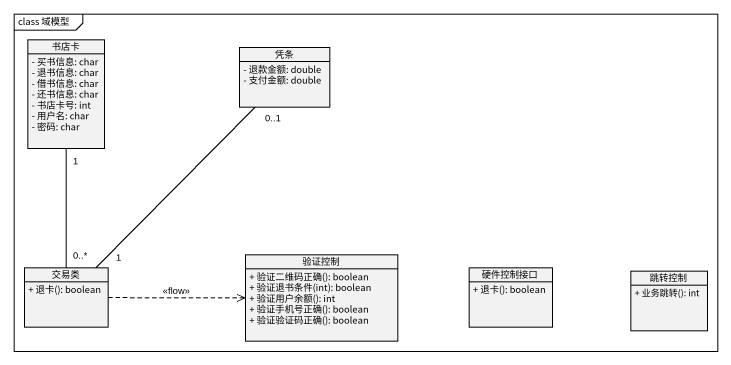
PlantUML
@startuml
mainframe class 域模型
hide circle
hide empty members
skinparam classAttributeIconSize 0
class 书店卡 {
  - 买书信息: char
  - 退书信息: char
  - 借书信息: char
  - 还书信息: char
  - 书店卡号: int
  - 用户名: char
  - 密码: char
}
class 凭条 {
  - 退款金额: double
  - 支付金额: double
}
class 验证控制 {
  + 验证二维码正确(): boolean
  + 验证退书条件(int): boolean
  + 验证用户余额(): int
  + 验证手机号正确(): boolean
  + 验证验证码正确(): boolean
}
class 交易类 {
  + 退卡(): boolean
}
class 硬件控制接口 {
  + 退卡(): boolean
}
class 跳转控制 {
  + 业务跳转(): int
}
书店卡 "1" -- "0..*" 交易类
交易类 "1" -up- "0..1" 凭条
交易类 .right.> 验证控制 : <<flow>>
@enduml
